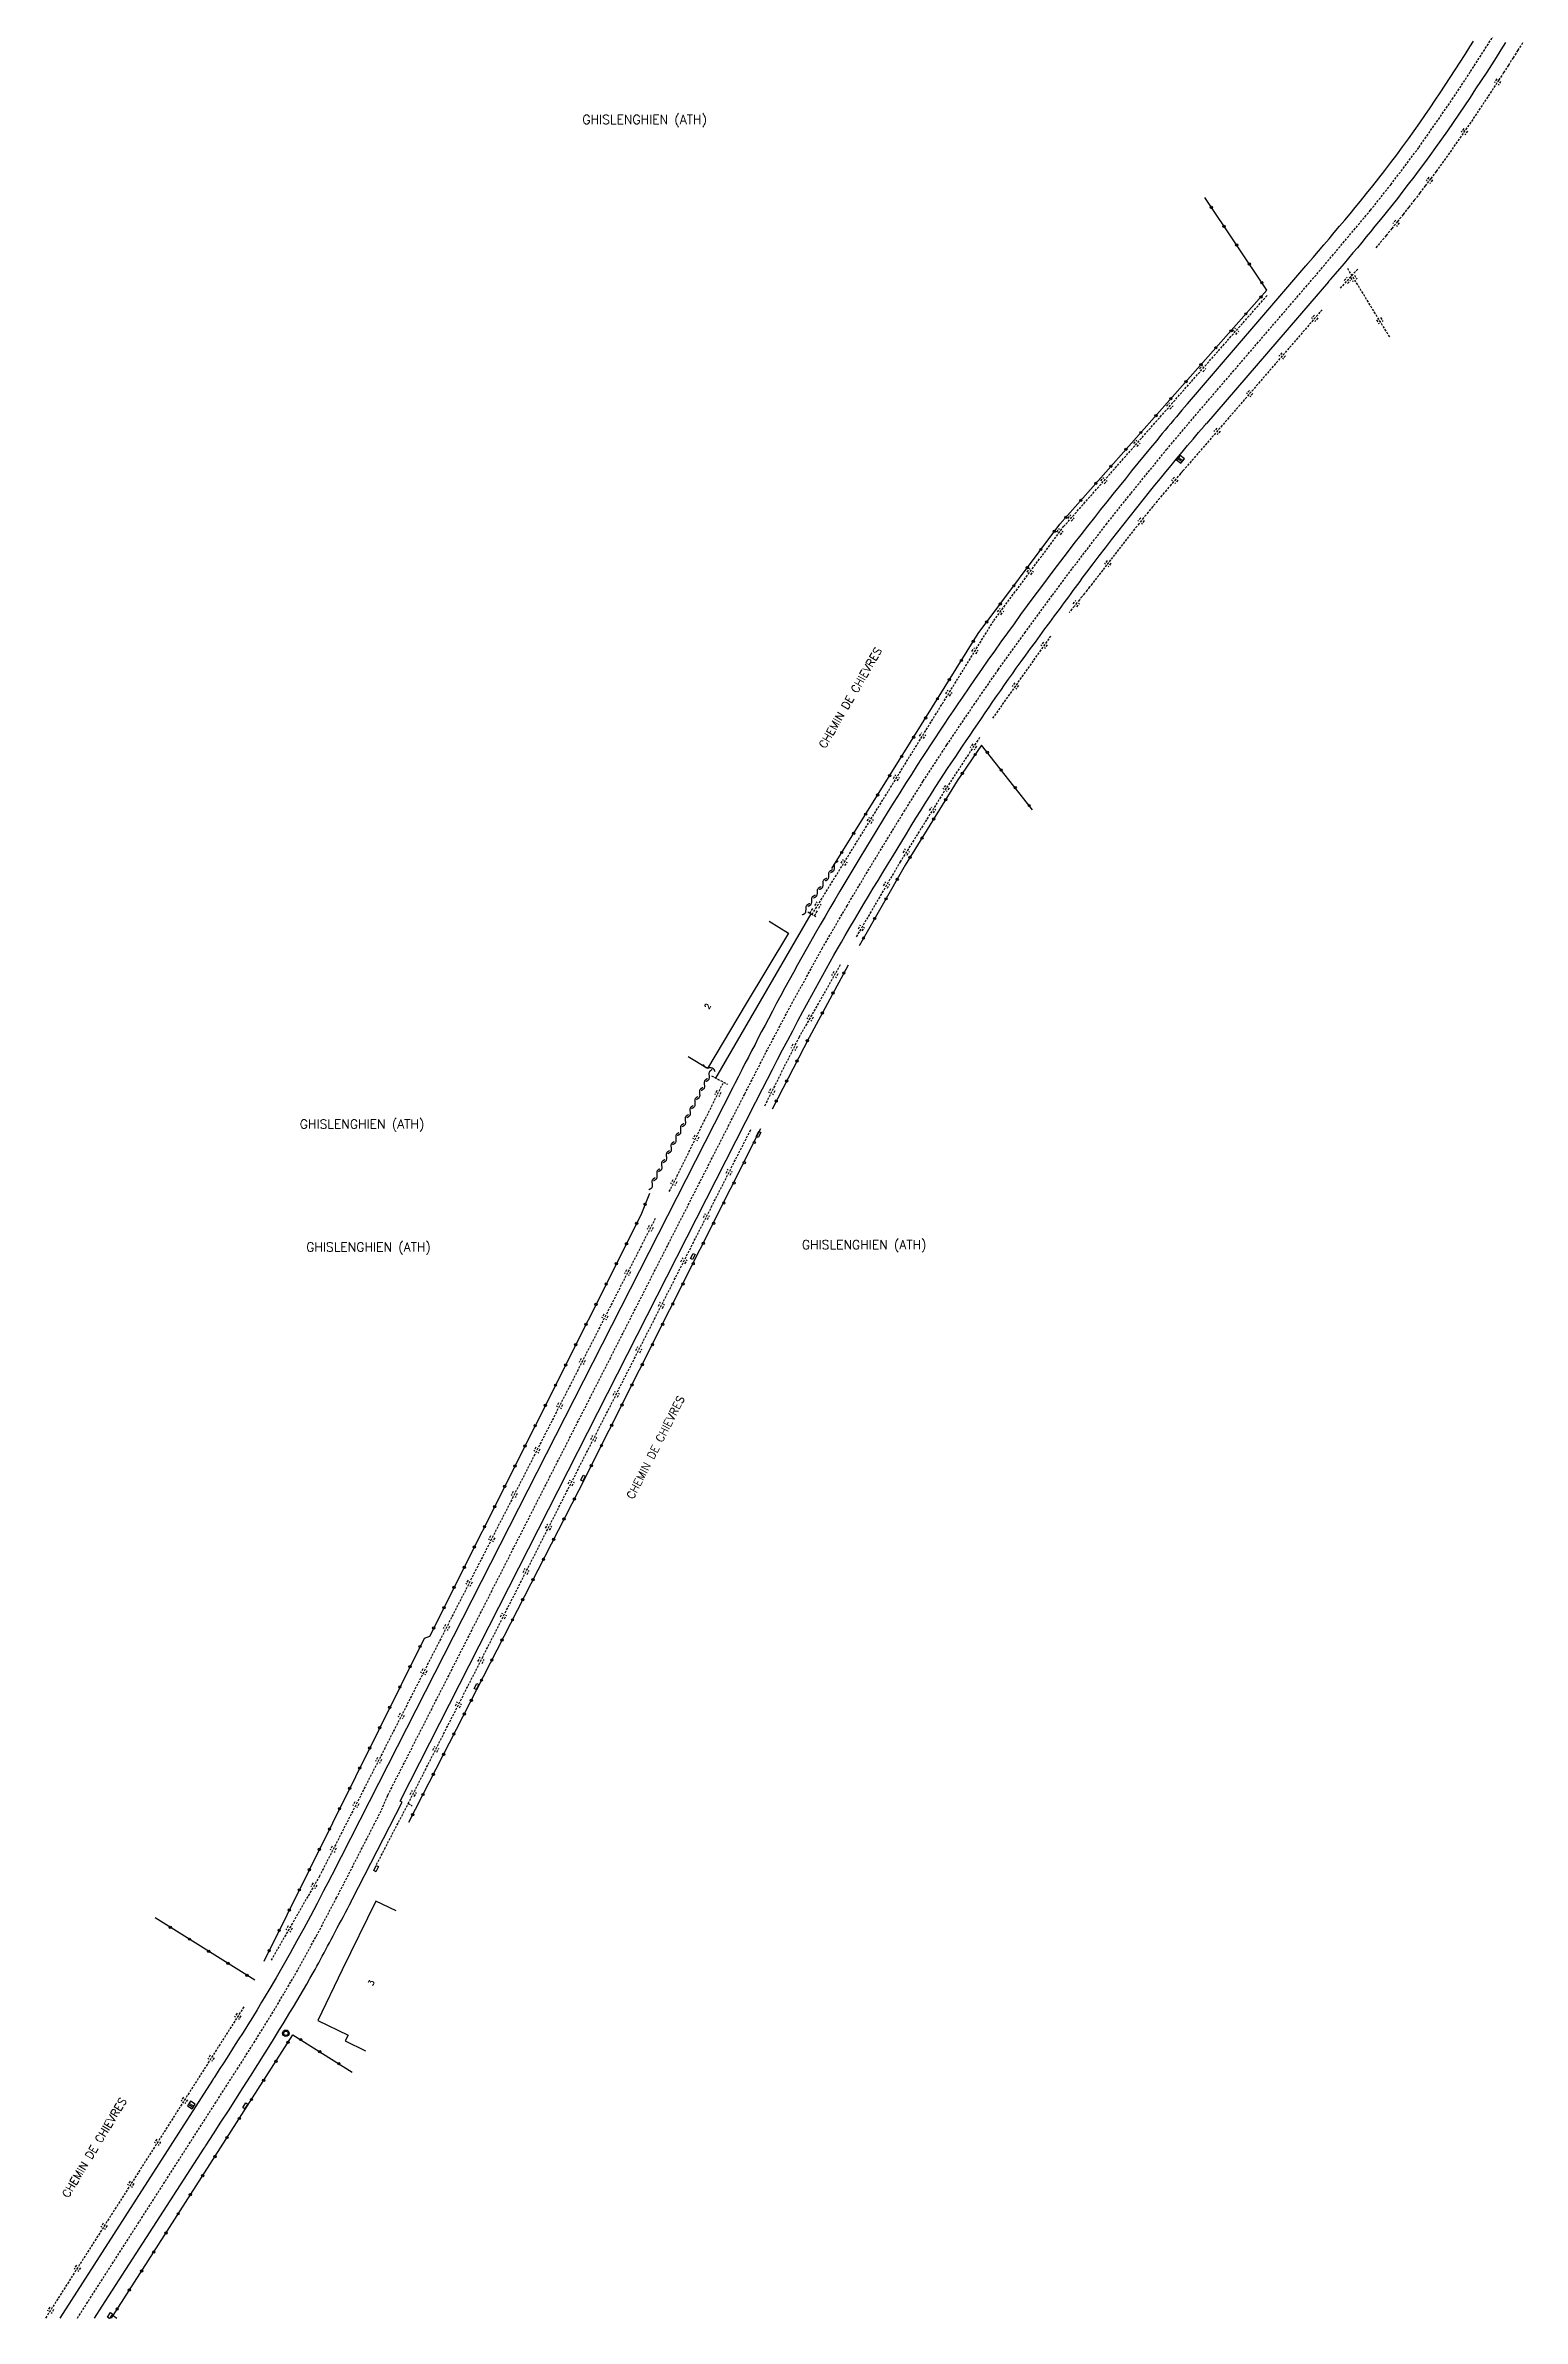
# Model space of a CAD drawing. Header units: millimetres. Extents: x 114000 to 114821, y 148000 to 149000.
# Drawn here: x 114399 to 114725, y 148000 to 148502 of the extents above; entities that cross this region are included whole.
import ezdxf
from ezdxf.enums import TextEntityAlignment as Align

# ---------------------------------------------------------------- set-up
doc = ezdxf.new("R2010")
doc.units = ezdxf.units.MM
doc.linetypes.add('DASHED', pattern=[0.75, 0.5, -0.25])
for name, color, linetype in [('W0001', 6, 'DASHED'), ('W0008', 7, 'CONTINUOUS'), ('W0100', 7, 'CONTINUOUS'), ('W0112', 1, 'DASHED'), ('W0220', 5, 'DASHED'), ('W0310', 3, 'CONTINUOUS'), ('W0322', 7, 'CONTINUOUS'), ('W0330', 7, 'CONTINUOUS'), ('W0420', 7, 'CONTINUOUS'), ('W0471', 7, 'CONTINUOUS'), ('W0980', 7, 'CONTINUOUS'), ('W0989', 7, 'CONTINUOUS'), ('W0991', 7, 'CONTINUOUS')]:
    doc.layers.add(name, color=color, linetype=linetype)
doc.styles.get("Standard").update_dxf_attribs({"font": 'romans.shx', "width": 0.85})

msp = doc.modelspace()

# ---------------------------------------------------------------- linework, layer by layer
at = {"layer": 'W0001'}
msp.add_lwpolyline([(114406.04, 148000), (114441.33, 148055.02), (114445.05, 148060.88), (114449.47, 148068.02), (114454.44, 148076.47), (114458.86, 148084.5), (114463.26, 148092.85), (114471.53, 148108.97), (114473.22, 148112.3), (114474.61, 148115.56), (114553.42, 148270.46), (114558.17, 148279.71), (114563.83, 148290.42), (114570.51, 148302.56), (114576.01, 148312.02), (114581.38, 148320.99), (114588.17, 148332.11), (114592.85, 148339.58), (114598.06, 148347.56), (114604.01, 148356.38), (114609.4, 148364.16), (114615.25, 148372.3), (114621.36, 148380.6), (114625.81, 148386.58), (114633.22, 148396.22), (114638.75, 148403.17), (114646.59, 148412.8), (114652.86, 148420.25), (114680.22, 148452.1), (114691.62, 148465.66), (114696.1, 148471.3), (114702.33, 148479.58), (114709.68, 148490.17), (114713.72, 148496.33), (114719.64, 148505.55)], dxfattribs=at)
at = {"layer": 'W0008'}
for points in [[(114651.21, 148422.92), (114677.31, 148453.36), (114677.36, 148453.41), (114677.4, 148453.46), (114677.44, 148453.5), (114677.49, 148453.56), (114677.54, 148453.61), (114677.58, 148453.66), (114677.62, 148453.72), (114677.67, 148453.77), (114677.71, 148453.81), (114677.76, 148453.86), (114678.93, 148455.24), (114680.11, 148456.61), (114681.28, 148457.99), (114682.45, 148459.35), (114683.62, 148460.72), (114684.79, 148462.11), (114685.94, 148463.49), (114687.1, 148464.88), (114688.25, 148466.27), (114689.4, 148467.66), (114690.76, 148469.35), (114692.11, 148471.05), (114693.45, 148472.75), (114694.78, 148474.46), (114696.1, 148476.19), (114697.4, 148477.92), (114698.7, 148479.66), (114699.97, 148481.41), (114701.24, 148483.17), (114702.49, 148484.96), (114703.63, 148486.6), (114704.76, 148488.27), (114705.89, 148489.94), (114707.01, 148491.61), (114708.11, 148493.28), (114709.21, 148494.97), (114710.3, 148496.66), (114711.4, 148498.35), (114712.49, 148500.05), (114713.58, 148501.74), (114714.38, 148502.99)], [(114721.45, 148502.69), (114720.41, 148501.06), (114719.37, 148499.42), (114718.33, 148497.8), (114717.27, 148496.19), (114716.05, 148494.31), (114714.83, 148492.46), (114713.59, 148490.58), (114712.36, 148488.74), (114711.11, 148486.88), (114709.84, 148485.03), (114708.58, 148483.21), (114707.29, 148481.38), (114706, 148479.55), (114704.69, 148477.75), (114703.53, 148476.14), (114702.35, 148474.56), (114701.16, 148472.99), (114699.96, 148471.41), (114698.76, 148469.85), (114697.54, 148468.28), (114696.31, 148466.72), (114695.08, 148465.17), (114693.84, 148463.64), (114692.59, 148462.11), (114691.63, 148460.92), (114690.65, 148459.75), (114689.69, 148458.56), (114688.71, 148457.39), (114687.73, 148456.24), (114686.75, 148455.06), (114685.76, 148453.89), (114684.77, 148452.74), (114683.78, 148451.58), (114682.79, 148450.42), (114682.74, 148450.36), (114682.69, 148450.31), (114682.65, 148450.25), (114682.6, 148450.21), (114682.54, 148450.14), (114682.5, 148450.08), (114682.45, 148450.03), (114682.4, 148449.97), (114682.36, 148449.92), (114682.31, 148449.86), (114655.38, 148418.58)], [(114651.21, 148422.92), (114651.15, 148422.86), (114651.09, 148422.8), (114651.03, 148422.72), (114650.97, 148422.66), (114650.91, 148422.58), (114650.85, 148422.52), (114650.79, 148422.44), (114650.73, 148422.38), (114650.67, 148422.3), (114650.62, 148422.24), (114649.98, 148421.5), (114649.36, 148420.77), (114648.73, 148420.03), (114648.11, 148419.28), (114647.49, 148418.55), (114646.87, 148417.81), (114646.25, 148417.06), (114645.63, 148416.33), (114645.01, 148415.58), (114644.4, 148414.83), (114644.4, 148414.83), (114643, 148413.14), (114641.62, 148411.46), (114640.22, 148409.77), (114638.84, 148408.06), (114637.47, 148406.36), (114636.09, 148404.66), (114634.72, 148402.96), (114633.36, 148401.24), (114632, 148399.53), (114630.64, 148397.81), (114629.13, 148395.88), (114627.62, 148393.96), (114626.12, 148392.02), (114624.63, 148390.08), (114623.15, 148388.14), (114621.67, 148386.19), (114620.19, 148384.24), (114618.72, 148382.27), (114617.26, 148380.31), (114615.81, 148378.35), (114614.35, 148376.35), (114612.89, 148374.33), (114611.44, 148372.33), (114609.99, 148370.3), (114608.55, 148368.28), (114607.12, 148366.25), (114605.7, 148364.22), (114604.29, 148362.19), (114602.88, 148360.14), (114601.47, 148358.1), (114601.47, 148358.1), (114600.46, 148356.61), (114599.45, 148355.11), (114598.44, 148353.61), (114597.44, 148352.11), (114596.44, 148350.61), (114595.44, 148349.1), (114594.44, 148347.6), (114593.46, 148346.08), (114592.47, 148344.56), (114591.5, 148343.05), (114591.5, 148343.05), (114590.21, 148341.02), (114588.92, 148338.99), (114587.65, 148336.96), (114586.37, 148334.91), (114585.11, 148332.88), (114583.85, 148330.83), (114582.59, 148328.77), (114581.34, 148326.72), (114580.1, 148324.66), (114578.86, 148322.61), (114577.74, 148320.77), (114576.63, 148318.92), (114575.52, 148317.06), (114574.42, 148315.22), (114573.33, 148313.36), (114572.23, 148311.5), (114571.14, 148309.64), (114570.06, 148307.78), (114568.98, 148305.92), (114567.92, 148304.05), (114567.92, 148304.05), (114566.97, 148302.36), (114566.02, 148300.67), (114565.08, 148298.97), (114564.15, 148297.28), (114563.22, 148295.58), (114562.29, 148293.88), (114561.37, 148292.17), (114560.46, 148290.47), (114559.54, 148288.75), (114558.64, 148287.05), (114558.64, 148287.05), (114557.9, 148285.63), (114557.15, 148284.22), (114556.41, 148282.81), (114555.68, 148281.39), (114554.94, 148279.99), (114554.21, 148278.56), (114553.47, 148277.16), (114552.75, 148275.74), (114552.02, 148274.31), (114551.29, 148272.89), (114551.29, 148272.89), (114551.24, 148272.78), (114551.19, 148272.69), (114551.13, 148272.58), (114551.08, 148272.47), (114551.03, 148272.36), (114550.97, 148272.27), (114550.92, 148272.16), (114550.87, 148272.05), (114550.81, 148271.94), (114550.76, 148271.85), (114462.2, 148097.86), (114462.16, 148097.8), (114462.12, 148097.72), (114462.09, 148097.66), (114462.05, 148097.58), (114462.01, 148097.52), (114461.98, 148097.44), (114461.94, 148097.36), (114461.91, 148097.3), (114461.87, 148097.22), (114461.83, 148097.16), (114460.41, 148094.38), (114458.97, 148091.6), (114457.51, 148088.83), (114456.02, 148086.08), (114454.53, 148083.33), (114453.01, 148080.6), (114451.47, 148077.88), (114449.9, 148075.17), (114448.33, 148072.47), (114446.72, 148069.8), (114445.7, 148068.13), (114444.68, 148066.46), (114443.65, 148064.8), (114442.61, 148063.14), (114441.56, 148061.49), (114440.51, 148059.85), (114439.47, 148058.19), (114438.41, 148056.55), (114437.36, 148054.91), (114436.3, 148053.25), (114436.3, 148053.25), (114436.26, 148053.19), (114436.22, 148053.13), (114436.17, 148053.05), (114436.13, 148052.99), (114436.08, 148052.92), (114436.04, 148052.85), (114436, 148052.78), (114435.95, 148052.72), (114435.91, 148052.64), (114435.87, 148052.58), (114435.87, 148052.58), (114402.14, 148000)], [(114409.8, 148000), (114411.51, 148002.66), (114434.02, 148037.56), (114434.02, 148037.56), (114434.07, 148037.63), (114434.11, 148037.69), (114434.15, 148037.75), (114434.19, 148037.81), (114434.23, 148037.88), (114434.27, 148037.94), (114434.31, 148038), (114434.36, 148038.06), (114434.4, 148038.13), (114434.44, 148038.19), (114434.44, 148038.19), (114436.08, 148040.74), (114437.72, 148043.28), (114439.37, 148045.83), (114441.01, 148048.39), (114442.64, 148050.94), (114444.26, 148053.5), (114445.89, 148056.05), (114447.5, 148058.63), (114449.11, 148061.19), (114450.7, 148063.77), (114451.47, 148065), (114452.22, 148066.25), (114452.98, 148067.5), (114453.73, 148068.75), (114454.48, 148070), (114455.22, 148071.25), (114455.96, 148072.52), (114456.69, 148073.78), (114457.4, 148075.05), (114458.12, 148076.31), (114458.52, 148077.05), (114458.93, 148077.78), (114459.33, 148078.52), (114459.72, 148079.25), (114460.12, 148079.99), (114460.51, 148080.72), (114460.9, 148081.46), (114461.3, 148082.19), (114461.69, 148082.92), (114462.08, 148083.66), (114462.53, 148084.5), (114462.98, 148085.36), (114463.43, 148086.21), (114463.87, 148087.05), (114464.33, 148087.91), (114464.77, 148088.75), (114465.22, 148089.61), (114465.65, 148090.46), (114466.1, 148091.31), (114466.54, 148092.16), (114466.56, 148092.19), (114466.58, 148092.24), (114466.59, 148092.27), (114466.62, 148092.3), (114466.63, 148092.33), (114466.65, 148092.38), (114466.67, 148092.41), (114466.69, 148092.44), (114466.7, 148092.47), (114466.72, 148092.5), (114477.79, 148113.97), (114477.31, 148114.19), (114555.89, 148268.69), (114555.93, 148268.77), (114555.97, 148268.85), (114556.01, 148268.92), (114556.04, 148268.99), (114556.08, 148269.06), (114556.12, 148269.14), (114556.15, 148269.21), (114556.19, 148269.28), (114556.22, 148269.36), (114556.26, 148269.44), (114557.36, 148271.58), (114558.46, 148273.72), (114559.56, 148275.88), (114560.67, 148278.02), (114561.78, 148280.16), (114562.9, 148282.3), (114564.02, 148284.42), (114565.15, 148286.56), (114566.28, 148288.69), (114567.43, 148290.81), (114567.43, 148290.81), (114568.22, 148292.28), (114569.03, 148293.75), (114569.83, 148295.22), (114570.65, 148296.69), (114571.46, 148298.16), (114572.28, 148299.63), (114573.1, 148301.08), (114573.93, 148302.53), (114574.76, 148303.99), (114575.6, 148305.44), (114575.6, 148305.44), (114576.62, 148307.19), (114577.65, 148308.94), (114578.68, 148310.67), (114579.72, 148312.42), (114580.76, 148314.16), (114581.8, 148315.89), (114582.85, 148317.63), (114583.9, 148319.35), (114584.96, 148321.08), (114586.01, 148322.81), (114587.04, 148324.52), (114588.09, 148326.24), (114589.13, 148327.94), (114590.18, 148329.64), (114591.23, 148331.35), (114592.29, 148333.05), (114593.35, 148334.75), (114594.41, 148336.44), (114595.49, 148338.13), (114596.58, 148339.81), (114596.58, 148339.81), (114597.39, 148341.05), (114598.2, 148342.3), (114599.03, 148343.53), (114599.85, 148344.78), (114600.69, 148346.02), (114601.51, 148347.25), (114602.35, 148348.47), (114603.19, 148349.71), (114604.02, 148350.94), (114604.86, 148352.17), (114604.86, 148352.17), (114605.7, 148353.41), (114606.54, 148354.64), (114607.4, 148355.88), (114608.24, 148357.13), (114609.09, 148358.36), (114609.94, 148359.6), (114610.8, 148360.81), (114611.66, 148362.05), (114612.52, 148363.27), (114613.39, 148364.49), (114614.44, 148365.94), (114615.48, 148367.39), (114616.54, 148368.85), (114617.6, 148370.28), (114618.66, 148371.72), (114619.72, 148373.16), (114620.79, 148374.6), (114621.86, 148376.03), (114622.92, 148377.47), (114623.98, 148378.91), (114624.48, 148379.6), (114624.98, 148380.27), (114625.48, 148380.96), (114625.97, 148381.63), (114626.47, 148382.31), (114626.97, 148383), (114627.47, 148383.67), (114627.97, 148384.36), (114628.47, 148385.03), (114628.98, 148385.71), (114630.33, 148387.52), (114631.69, 148389.3), (114633.05, 148391.1), (114634.43, 148392.88), (114635.81, 148394.64), (114637.2, 148396.41), (114638.6, 148398.17), (114640.01, 148399.94), (114641.41, 148401.69), (114642.82, 148403.44), (114644.01, 148404.91), (114645.2, 148406.38), (114646.39, 148407.85), (114647.58, 148409.3), (114648.79, 148410.75), (114649.99, 148412.21), (114651.2, 148413.66), (114652.42, 148415.1), (114653.64, 148416.53), (114654.87, 148417.97), (114654.91, 148418.03), (114654.97, 148418.1), (114655.02, 148418.16), (114655.07, 148418.22), (114655.12, 148418.28), (114655.18, 148418.35), (114655.22, 148418.39), (114655.28, 148418.46), (114655.33, 148418.52), (114655.38, 148418.58)], [(114547.03, 148273.96), (114568.08, 148310.21)]]:
    msp.add_lwpolyline(points, dxfattribs=at)
at = {"layer": 'W0100'}
for points in [[(114558.82, 148308.58), (114563.1, 148305.99), (114553.7, 148290.41), (114545.2, 148276.06), (114540.9, 148278.61)], [(114476.46, 148089.97), (114471.97, 148092.16), (114464.53, 148076.96), (114459.12, 148065.74), (114465.8, 148062.52), (114465.19, 148061.24), (114469.69, 148059.06)]]:
    msp.add_lwpolyline(points, dxfattribs=at)
at = {"layer": 'W0112'}
for points in [[(114567.79, 148310.35), (114568.43, 148311.38)], [(114569.12, 148309.6), (114567.29, 148310.63)], [(114569.4, 148310.86), (114568.79, 148309.8)], [(114546.08, 148274.47), (114549.59, 148272.58)], [(114471.77, 148099.58), (114479.09, 148113.67), (114479.98, 148113.22)]]:
    msp.add_lwpolyline(points, dxfattribs=at)
at = {"layer": 'W0220'}
for points in [[(114725.19, 148502.63), (114724.15, 148500.99), (114723.11, 148499.35), (114722.06, 148497.71), (114721.01, 148496.06), (114719.95, 148494.44), (114718.72, 148492.56), (114717.5, 148490.69), (114716.26, 148488.81), (114715.01, 148486.96), (114713.75, 148485.08), (114712.47, 148483.24), (114711.19, 148481.38), (114709.9, 148479.53), (114708.6, 148477.69), (114707.28, 148475.86), (114706.1, 148474.25), (114704.9, 148472.64), (114703.71, 148471.05), (114702.5, 148469.47), (114701.28, 148467.88), (114700.05, 148466.31), (114698.82, 148464.75), (114697.58, 148463.19), (114696.33, 148461.63), (114695.07, 148460.08), (114694.1, 148458.89), (114693.12, 148457.71), (114692.77, 148457.28)], [(114719.51, 148494.67), (114718.96, 148493.83)], [(114720.34, 148494.13), (114719.79, 148493.28)], [(114712.21, 148483.72), (114711.64, 148482.89)], [(114713.03, 148483.16), (114712.47, 148482.33)], [(114704.5, 148472.96), (114703.9, 148472.16)], [(114705.3, 148472.35), (114704.7, 148471.55)], [(114697.18, 148463.49), (114696.55, 148462.71)], [(114697.96, 148462.88), (114697.34, 148462.1)], [(114688.79, 148452.66), (114684.83, 148448.35)], [(114695.85, 148437.66), (114686.59, 148452.77)], [(114568.27, 148310.08), (114608.4, 148375), (114623.84, 148395.77), (114668.85, 148446.91)], [(114685.82, 148450.16), (114686.49, 148450.89)], [(114686.55, 148449.49), (114687.23, 148450.22)], [(114687.22, 148450.8), (114687.74, 148449.94)], [(114688.07, 148451.31), (114688.59, 148450.47)], [(114680.93, 148443.69), (114650.33, 148408.25), (114650.26, 148408.17), (114650.19, 148408.1), (114650.12, 148408.02), (114650.05, 148407.94), (114649.99, 148407.86), (114649.92, 148407.78), (114649.86, 148407.71), (114649.79, 148407.63), (114649.72, 148407.55), (114649.65, 148407.47), (114648.62, 148406.27), (114647.58, 148405.06), (114646.56, 148403.85), (114645.54, 148402.64), (114644.52, 148401.41), (114643.51, 148400.19), (114642.51, 148398.96), (114641.51, 148397.72), (114640.51, 148396.49), (114639.52, 148395.24), (114639.52, 148395.24), (114638.63, 148394.11), (114637.75, 148392.97), (114636.87, 148391.83), (114635.98, 148390.69), (114635.1, 148389.55), (114634.22, 148388.41), (114633.34, 148387.27), (114632.47, 148386.13), (114631.58, 148384.99), (114630.69, 148383.85), (114630.14, 148383.14), (114629.58, 148382.44), (114629.02, 148381.74), (114628.46, 148381.03), (114627.9, 148380.33), (114627.33, 148379.63), (114626.77, 148378.92), (114626.21, 148378.22), (114625.65, 148377.52), (114625.08, 148376.81), (114625.08, 148376.81)], [(114679.24, 148442.5), (114678.58, 148441.75)], [(114680, 148441.86), (114679.34, 148441.1)], [(114693.82, 148441.94), (114694.33, 148441.1)], [(114661.12, 148438.88), (114661.78, 148439.63)], [(114661.87, 148438.22), (114662.53, 148438.97)], [(114692.97, 148441.42), (114693.48, 148440.56)], [(114672.05, 148434.19), (114671.4, 148433.42)], [(114672.81, 148433.53), (114672.15, 148432.77)], [(114653.85, 148430.63), (114654.51, 148431.38)], [(114654.6, 148429.97), (114655.26, 148430.72)], [(114646.58, 148422.38), (114647.25, 148423.13)], [(114647.33, 148421.71), (114648, 148422.46)], [(114664.87, 148425.86), (114664.21, 148425.1)], [(114665.62, 148425.21), (114664.97, 148424.46)], [(114657.68, 148417.53), (114657.02, 148416.78)], [(114658.44, 148416.88), (114657.78, 148416.13)], [(114639.32, 148414.11), (114639.98, 148414.86)], [(114640.07, 148413.46), (114640.73, 148414.21)], [(114632.05, 148405.86), (114632.72, 148406.61)], [(114648.3, 148406.67), (114647.65, 148405.92)], [(114632.8, 148405.21), (114633.47, 148405.96)], [(114649.06, 148406.02), (114648.41, 148405.27)], [(114624.79, 148397.6), (114625.45, 148398.35)], [(114625.54, 148396.94), (114626.2, 148397.69)], [(114640.87, 148397.72), (114640.23, 148396.94)], [(114641.64, 148397.1), (114641.01, 148396.31)], [(114622.32, 148394.56), (114622.92, 148395.36)], [(114623.12, 148393.97), (114623.72, 148394.77)], [(114615.76, 148385.74), (114616.36, 148386.53)], [(114633.49, 148388.27), (114632.88, 148387.47)], [(114634.28, 148387.66), (114633.67, 148386.86)], [(114616.56, 148385.14), (114617.16, 148385.94)], [(114609.2, 148376.91), (114609.79, 148377.71)], [(114610, 148376.31), (114610.6, 148377.11)], [(114625.94, 148378.69), (114626.57, 148379.47)], [(114626.72, 148378.06), (114627.35, 148378.85)], [(114620.97, 148371.6), (114608.11, 148353.38)], [(114603.6, 148368.17), (114604.12, 148369.02)], [(114604.45, 148367.64), (114604.97, 148368.5)], [(114619.42, 148370.25), (114618.84, 148369.44)], [(114620.23, 148369.67), (114619.65, 148368.86)], [(114613.08, 148361.27), (114612.5, 148360.46)], [(114597.81, 148358.81), (114598.34, 148359.67)], [(114598.66, 148358.3), (114599.19, 148359.14)], [(114613.89, 148360.69), (114613.32, 148359.88)], [(114605.28, 148349.19), (114597.89, 148337.96), (114587.77, 148321.75), (114577.93, 148304.97)], [(114592.03, 148349.47), (114592.55, 148350.31)], [(114592.88, 148348.94), (114593.4, 148349.78)], [(114603.76, 148347.78), (114603.22, 148346.96)], [(114604.6, 148347.24), (114604.05, 148346.41)], [(114586.25, 148340.11), (114586.77, 148340.96)], [(114587.1, 148339.58), (114587.62, 148340.44)], [(114597.72, 148338.61), (114597.16, 148337.77)], [(114598.55, 148338.05), (114598, 148337.22)], [(114580.47, 148330.75), (114580.99, 148331.61)], [(114594.24, 148333.05), (114594.76, 148333.89)], [(114595.08, 148332.52), (114595.62, 148333.36)], [(114581.32, 148330.22), (114581.84, 148331.08)], [(114574.68, 148321.39), (114575.21, 148322.25)], [(114575.53, 148320.88), (114576.06, 148321.72)], [(114588.4, 148323.72), (114588.94, 148324.56)], [(114589.26, 148323.19), (114589.78, 148324.03)], [(114584.07, 148316.44), (114584.58, 148317.3)], [(114584.93, 148315.92), (114585.44, 148316.78)], [(114568.9, 148312.05), (114569.42, 148312.89)], [(114569.75, 148311.52), (114570.27, 148312.38)], [(114578.51, 148306.94), (114579.01, 148307.8)], [(114579.37, 148306.44), (114579.87, 148307.3)], [(114574.52, 148298.97), (114565.4, 148282.97), (114557.72, 148267.64)], [(114573.1, 148297.47), (114572.6, 148296.61)], [(114573.97, 148296.97), (114573.47, 148296.11)], [(114567.65, 148287.92), (114567.15, 148287.05)], [(114568.52, 148287.42), (114568.03, 148286.55)], [(114564.07, 148281.41), (114563.62, 148280.52)], [(114564.96, 148280.96), (114564.51, 148280.06)], [(114536.76, 148248.88), (114548.72, 148273.03)], [(114547.25, 148271.17), (114546.81, 148270.28)], [(114559.13, 148271.58), (114558.69, 148270.67)], [(114560.03, 148271.13), (114559.58, 148270.24)], [(114548.15, 148270.74), (114547.7, 148269.85)], [(114479.09, 148113.67), (114554.78, 148262.64)], [(114542.37, 148261.33), (114541.93, 148260.42)], [(114543.27, 148260.88), (114542.83, 148259.99)], [(114537.5, 148251.47), (114537.05, 148250.56)], [(114538.39, 148251.02), (114537.95, 148250.13)], [(114549.29, 148252.96), (114549.75, 148253.85)], [(114550.19, 148252.5), (114550.64, 148253.39)], [(114533.65, 148242.94), (114459.51, 148097.67), (114448.83, 148079.1)], [(114532.29, 148241.39), (114531.84, 148240.5)], [(114533.19, 148240.94), (114532.73, 148240.03)], [(114544.31, 148243.14), (114544.76, 148244.03)], [(114545.2, 148242.69), (114545.65, 148243.58)], [(114527.3, 148231.6), (114526.84, 148230.71)], [(114528.19, 148231.14), (114527.73, 148230.25)], [(114539.33, 148233.35), (114539.78, 148234.24)], [(114540.22, 148232.89), (114540.67, 148233.78)], [(114522.29, 148221.8), (114521.84, 148220.91)], [(114523.19, 148221.35), (114522.73, 148220.46)], [(114534.35, 148223.53), (114534.8, 148224.42)], [(114535.24, 148223.08), (114535.69, 148223.97)], [(114517.3, 148212), (114516.84, 148211.11)], [(114518.19, 148211.55), (114517.73, 148210.66)], [(114529.37, 148213.74), (114529.82, 148214.63)], [(114530.26, 148213.28), (114530.71, 148214.17)], [(114512.3, 148202.21), (114511.84, 148201.31)], [(114513.19, 148201.75), (114512.73, 148200.86)], [(114524.39, 148203.92), (114524.83, 148204.81)], [(114525.28, 148203.47), (114525.73, 148204.36)], [(114507.3, 148192.41), (114506.84, 148191.52)], [(114508.19, 148191.96), (114507.73, 148191.06)], [(114519.4, 148194.13), (114519.86, 148195.02)], [(114520.29, 148193.67), (114520.75, 148194.56)], [(114502.3, 148182.61), (114501.84, 148181.72)], [(114503.19, 148182.16), (114502.73, 148181.27)], [(114514.42, 148184.31), (114514.87, 148185.21)], [(114515.31, 148183.86), (114515.76, 148184.75)], [(114497.3, 148172.81), (114496.84, 148171.92)], [(114498.19, 148172.36), (114497.73, 148171.47)], [(114509.44, 148174.52), (114509.9, 148175.41)], [(114510.33, 148174.06), (114510.79, 148174.96)], [(114504.46, 148164.71), (114504.91, 148165.6)], [(114492.3, 148163.02), (114491.84, 148162.13)], [(114493.19, 148162.56), (114492.73, 148161.67)], [(114505.35, 148164.25), (114505.8, 148165.14)], [(114499.47, 148154.91), (114499.93, 148155.8)], [(114500.37, 148154.46), (114500.82, 148155.35)], [(114487.3, 148153.22), (114486.84, 148152.33)], [(114488.19, 148152.77), (114487.73, 148151.88)], [(114494.5, 148145.1), (114494.95, 148145.99)], [(114495.39, 148144.64), (114495.84, 148145.53)], [(114482.3, 148143.42), (114481.84, 148142.55)], [(114483.19, 148142.97), (114482.74, 148142.08)], [(114489.51, 148135.3), (114489.97, 148136.19)], [(114490.4, 148134.85), (114490.86, 148135.74)], [(114477.3, 148133.64), (114476.84, 148132.75)], [(114478.19, 148133.17), (114477.73, 148132.3)], [(114484.54, 148125.49), (114484.98, 148126.38)], [(114485.43, 148125.03), (114485.88, 148125.92)], [(114472.3, 148123.85), (114471.84, 148122.96)], [(114473.19, 148123.39), (114472.74, 148122.5)], [(114479.55, 148115.69), (114480.01, 148116.58)], [(114480.44, 148115.24), (114480.9, 148116.13)], [(114467.3, 148114.05), (114466.85, 148113.16)], [(114468.19, 148113.6), (114467.74, 148112.71)], [(114462.3, 148104.25), (114461.85, 148103.36)], [(114463.19, 148103.8), (114462.74, 148102.91)], [(114458.08, 148096.19), (114457.58, 148095.33)], [(114458.94, 148095.69), (114458.44, 148094.83)], [(114452.6, 148086.66), (114452.1, 148085.8)], [(114453.47, 148086.16), (114452.97, 148085.3)], [(114442.79, 148068.77), (114398.98, 148000)], [(114441.29, 148067.36), (114440.76, 148066.52)], [(114442.13, 148066.81), (114441.6, 148065.97)], [(114435.38, 148058.08), (114434.84, 148057.24)], [(114436.22, 148057.55), (114435.69, 148056.71)], [(114429.47, 148048.8), (114428.94, 148047.96)], [(114430.32, 148048.27), (114429.78, 148047.42)], [(114423.57, 148039.53), (114423.03, 148038.69)], [(114424.41, 148038.99), (114423.87, 148038.14)], [(114417.65, 148030.25), (114417.12, 148029.41)], [(114418.5, 148029.72), (114417.97, 148028.88)], [(114411.75, 148020.97), (114411.21, 148020.13)], [(114412.59, 148020.44), (114412.05, 148019.6)], [(114405.84, 148011.71), (114405.3, 148010.86)], [(114406.69, 148011.16), (114406.15, 148010.31)], [(114399.94, 148002.42), (114399.4, 148001.58)], [(114400.78, 148001.89), (114400.24, 148001.05)]]:
    msp.add_lwpolyline(points, dxfattribs=at)
at = {"layer": 'W0310'}
for points in [[(114572.39, 148319.36), (114572.46, 148319.39), (114572.53, 148319.42), (114572.6, 148319.46), (114572.67, 148319.49), (114572.73, 148319.52), (114572.79, 148319.55), (114572.85, 148319.58), (114572.91, 148319.61), (114572.96, 148319.66), (114573.01, 148319.71), (114573.05, 148319.75), (114573.09, 148319.8), (114573.15, 148319.91), (114573.19, 148320.03), (114573.21, 148320.17), (114573.22, 148320.31), (114573.22, 148320.46), (114573.22, 148320.61), (114573.23, 148320.77), (114573.23, 148320.91), (114573.25, 148321.05), (114573.27, 148321.19), (114573.31, 148321.31), (114573.37, 148321.42), (114573.4, 148321.47), (114573.44, 148321.52), (114573.49, 148321.56), (114573.54, 148321.61), (114573.6, 148321.64), (114573.66, 148321.67), (114573.72, 148321.71), (114573.79, 148321.74), (114573.86, 148321.77), (114573.92, 148321.8), (114573.99, 148321.83), (114574.06, 148321.86)], [(114568.62, 148313.77), (114568.69, 148313.8), (114568.76, 148313.83), (114568.83, 148313.85), (114568.9, 148313.89), (114568.96, 148313.92), (114569.02, 148313.96), (114569.08, 148313.99), (114569.14, 148314.02), (114569.19, 148314.06), (114569.24, 148314.11), (114569.28, 148314.16), (114569.32, 148314.21), (114569.37, 148314.31), (114569.42, 148314.44), (114569.44, 148314.58), (114569.45, 148314.72), (114569.46, 148314.86), (114569.46, 148315.02), (114569.46, 148315.16), (114569.47, 148315.3), (114569.47, 148315.44), (114569.5, 148315.58), (114569.54, 148315.71), (114569.6, 148315.81), (114569.64, 148315.86), (114569.68, 148315.91), (114569.72, 148315.96), (114569.78, 148316), (114569.83, 148316.03), (114569.9, 148316.06), (114569.96, 148316.1), (114570.02, 148316.13), (114570.09, 148316.16), (114570.15, 148316.19), (114570.22, 148316.22), (114570.29, 148316.25)], [(114569.88, 148315.63), (114569.95, 148315.66), (114570.02, 148315.69), (114570.08, 148315.71), (114570.15, 148315.75), (114570.22, 148315.78), (114570.28, 148315.81), (114570.34, 148315.85), (114570.4, 148315.88), (114570.45, 148315.92), (114570.5, 148315.97), (114570.54, 148316.02), (114570.58, 148316.06), (114570.64, 148316.17), (114570.68, 148316.3), (114570.7, 148316.44), (114570.71, 148316.58), (114570.72, 148316.72), (114570.72, 148316.88), (114570.72, 148317.03), (114570.72, 148317.17), (114570.73, 148317.31), (114570.76, 148317.46), (114570.79, 148317.58), (114570.86, 148317.69), (114570.9, 148317.74), (114570.94, 148317.78), (114570.98, 148317.83), (114571.04, 148317.88), (114571.09, 148317.91), (114571.15, 148317.94), (114571.22, 148317.97), (114571.28, 148318), (114571.35, 148318.03), (114571.41, 148318.06), (114571.48, 148318.1), (114571.55, 148318.13)], [(114571.14, 148317.5), (114571.21, 148317.53), (114571.28, 148317.56), (114571.34, 148317.58), (114571.42, 148317.63), (114571.47, 148317.66), (114571.54, 148317.69), (114571.6, 148317.72), (114571.65, 148317.75), (114571.71, 148317.8), (114571.76, 148317.85), (114571.79, 148317.89), (114571.83, 148317.94), (114571.9, 148318.05), (114571.93, 148318.17), (114571.95, 148318.31), (114571.97, 148318.46), (114571.97, 148318.6), (114571.97, 148318.75), (114571.97, 148318.89), (114571.97, 148319.03), (114571.99, 148319.17), (114572.01, 148319.31), (114572.05, 148319.44), (114572.11, 148319.55), (114572.15, 148319.6), (114572.19, 148319.64), (114572.24, 148319.69), (114572.29, 148319.74), (114572.34, 148319.77), (114572.4, 148319.8), (114572.47, 148319.83), (114572.54, 148319.86), (114572.6, 148319.89), (114572.67, 148319.92), (114572.74, 148319.96), (114572.81, 148319.99)], [(114566.12, 148310.03), (114566.19, 148310.06), (114566.26, 148310.1), (114566.32, 148310.11), (114566.39, 148310.16), (114566.45, 148310.19), (114566.51, 148310.22), (114566.58, 148310.25), (114566.63, 148310.28), (114566.69, 148310.33), (114566.73, 148310.38), (114566.77, 148310.42), (114566.81, 148310.47), (114566.87, 148310.58), (114566.91, 148310.71), (114566.94, 148310.85), (114566.94, 148310.99), (114566.95, 148311.14), (114566.95, 148311.28), (114566.95, 148311.44), (114566.95, 148311.58), (114566.97, 148311.72), (114566.99, 148311.86), (114567.03, 148311.99), (114567.09, 148312.1), (114567.13, 148312.14), (114567.17, 148312.19), (114567.22, 148312.24), (114567.27, 148312.27), (114567.33, 148312.31), (114567.39, 148312.35), (114567.45, 148312.38), (114567.51, 148312.41), (114567.58, 148312.44), (114567.65, 148312.46), (114567.72, 148312.49), (114567.79, 148312.52)], [(114567.37, 148311.91), (114567.44, 148311.94), (114567.51, 148311.97), (114567.58, 148311.99), (114567.64, 148312.02), (114567.71, 148312.05), (114567.77, 148312.08), (114567.83, 148312.11), (114567.89, 148312.16), (114567.94, 148312.19), (114567.99, 148312.24), (114568.03, 148312.28), (114568.07, 148312.33), (114568.12, 148312.42), (114568.16, 148312.56), (114568.19, 148312.69), (114568.2, 148312.83), (114568.2, 148312.99), (114568.2, 148313.13), (114568.2, 148313.28), (114568.2, 148313.42), (114568.22, 148313.58), (114568.25, 148313.72), (114568.29, 148313.85), (114568.34, 148313.96), (114568.38, 148314), (114568.42, 148314.05), (114568.47, 148314.1), (114568.52, 148314.14), (114568.58, 148314.17), (114568.64, 148314.21), (114568.7, 148314.24), (114568.77, 148314.27), (114568.83, 148314.3), (114568.9, 148314.33), (114568.97, 148314.36), (114569.04, 148314.39)], [(114546.87, 148275.42), (114546.83, 148275.49), (114546.8, 148275.56), (114546.77, 148275.63), (114546.74, 148275.69), (114546.7, 148275.75), (114546.66, 148275.81), (114546.62, 148275.88), (114546.58, 148275.92), (114546.54, 148275.97), (114546.5, 148276.02), (114546.45, 148276.06), (114546.4, 148276.1), (114546.28, 148276.14), (114546.15, 148276.17), (114546.02, 148276.21), (114545.88, 148276.21), (114545.73, 148276.21), (114545.58, 148276.19), (114545.43, 148276.19), (114545.29, 148276.17), (114545.14, 148276.19), (114545.01, 148276.21), (114544.88, 148276.24), (114544.76, 148276.28), (114544.71, 148276.31), (114544.66, 148276.36), (114544.62, 148276.41), (114544.58, 148276.46), (114544.53, 148276.5), (114544.49, 148276.56), (114544.46, 148276.63), (114544.42, 148276.69), (114544.39, 148276.75), (114544.35, 148276.81), (114544.32, 148276.89), (114544.29, 148276.96)], [(114544.13, 148271.83), (114544.06, 148271.78), (114544, 148271.77), (114543.94, 148271.72), (114543.87, 148271.67), (114543.81, 148271.64), (114543.75, 148271.61), (114543.69, 148271.56), (114543.65, 148271.53), (114543.6, 148271.49), (114543.55, 148271.44), (114543.51, 148271.38), (114543.48, 148271.33), (114543.44, 148271.22), (114543.41, 148271.1), (114543.4, 148270.96), (114543.4, 148270.81), (114543.42, 148270.67), (114543.44, 148270.52), (114543.45, 148270.36), (114543.46, 148270.22), (114543.46, 148270.06), (114543.45, 148269.94), (114543.43, 148269.81), (114543.38, 148269.69), (114543.35, 148269.64), (114543.31, 148269.58), (114543.27, 148269.53), (114543.22, 148269.49), (114543.17, 148269.44), (114543.12, 148269.41), (114543.05, 148269.36), (114542.99, 148269.33), (114542.93, 148269.28), (114542.87, 148269.25), (114542.8, 148269.21), (114542.73, 148269.17)], [(114545.18, 148273.81), (114545.11, 148273.77), (114545.04, 148273.75), (114544.98, 148273.71), (114544.91, 148273.66), (114544.86, 148273.63), (114544.79, 148273.6), (114544.74, 148273.55), (114544.69, 148273.52), (114544.64, 148273.47), (114544.6, 148273.42), (114544.56, 148273.36), (114544.53, 148273.31), (114544.49, 148273.21), (114544.46, 148273.08), (114544.45, 148272.94), (114544.45, 148272.8), (114544.47, 148272.64), (114544.48, 148272.5), (114544.5, 148272.35), (114544.51, 148272.19), (114544.51, 148272.05), (114544.5, 148271.92), (114544.47, 148271.78), (114544.43, 148271.67), (114544.4, 148271.63), (114544.36, 148271.56), (114544.32, 148271.52), (114544.26, 148271.47), (114544.22, 148271.44), (114544.16, 148271.39), (114544.1, 148271.36), (114544.04, 148271.31), (114543.97, 148271.28), (114543.91, 148271.25), (114543.84, 148271.21), (114543.78, 148271.17)], [(114546.22, 148275.81), (114546.16, 148275.78), (114546.09, 148275.74), (114546.02, 148275.71), (114545.97, 148275.66), (114545.9, 148275.63), (114545.84, 148275.58), (114545.79, 148275.55), (114545.74, 148275.5), (114545.69, 148275.46), (114545.65, 148275.41), (114545.61, 148275.35), (114545.58, 148275.3), (114545.54, 148275.19), (114545.51, 148275.06), (114545.5, 148274.92), (114545.51, 148274.78), (114545.51, 148274.63), (114545.53, 148274.49), (114545.54, 148274.33), (114545.55, 148274.17), (114545.56, 148274.03), (114545.54, 148273.91), (114545.52, 148273.77), (114545.47, 148273.66), (114545.44, 148273.61), (114545.4, 148273.55), (114545.36, 148273.5), (114545.31, 148273.46), (114545.26, 148273.42), (114545.21, 148273.38), (114545.15, 148273.35), (114545.08, 148273.3), (114545.02, 148273.27), (114544.96, 148273.24), (114544.89, 148273.19), (114544.83, 148273.16)], [(114540.98, 148265.86), (114540.92, 148265.83), (114540.85, 148265.78), (114540.78, 148265.75), (114540.72, 148265.71), (114540.66, 148265.67), (114540.6, 148265.63), (114540.54, 148265.6), (114540.5, 148265.55), (114540.44, 148265.5), (114540.4, 148265.46), (114540.37, 148265.39), (114540.33, 148265.35), (114540.29, 148265.24), (114540.26, 148265.11), (114540.26, 148264.97), (114540.26, 148264.83), (114540.27, 148264.67), (114540.29, 148264.53), (114540.3, 148264.38), (114540.31, 148264.22), (114540.32, 148264.08), (114540.3, 148263.96), (114540.28, 148263.81), (114540.23, 148263.71), (114540.2, 148263.66), (114540.16, 148263.6), (114540.12, 148263.55), (114540.07, 148263.5), (114540.02, 148263.47), (114539.97, 148263.42), (114539.9, 148263.39), (114539.84, 148263.35), (114539.78, 148263.31), (114539.72, 148263.28), (114539.65, 148263.24), (114539.58, 148263.21)], [(114542.03, 148267.85), (114541.96, 148267.8), (114541.9, 148267.78), (114541.83, 148267.74), (114541.76, 148267.69), (114541.71, 148267.66), (114541.65, 148267.63), (114541.59, 148267.58), (114541.54, 148267.55), (114541.5, 148267.5), (114541.45, 148267.46), (114541.41, 148267.39), (114541.38, 148267.35), (114541.34, 148267.24), (114541.31, 148267.11), (114541.3, 148266.97), (114541.3, 148266.83), (114541.32, 148266.69), (114541.33, 148266.53), (114541.35, 148266.38), (114541.36, 148266.24), (114541.36, 148266.08), (114541.35, 148265.96), (114541.33, 148265.83), (114541.28, 148265.71), (114541.25, 148265.66), (114541.21, 148265.6), (114541.17, 148265.55), (114541.12, 148265.5), (114541.07, 148265.46), (114541.01, 148265.42), (114540.95, 148265.38), (114540.89, 148265.35), (114540.83, 148265.3), (114540.76, 148265.27), (114540.7, 148265.22), (114540.63, 148265.19)], [(114543.08, 148269.85), (114543.01, 148269.81), (114542.95, 148269.77), (114542.88, 148269.74), (114542.83, 148269.71), (114542.76, 148269.66), (114542.7, 148269.61), (114542.65, 148269.58), (114542.59, 148269.53), (114542.54, 148269.49), (114542.51, 148269.44), (114542.47, 148269.38), (114542.44, 148269.33), (114542.39, 148269.21), (114542.37, 148269.08), (114542.36, 148268.96), (114542.36, 148268.8), (114542.37, 148268.66), (114542.38, 148268.5), (114542.4, 148268.36), (114542.41, 148268.21), (114542.41, 148268.06), (114542.4, 148267.94), (114542.37, 148267.8), (114542.33, 148267.69), (114542.29, 148267.64), (114542.26, 148267.58), (114542.22, 148267.53), (114542.17, 148267.5), (114542.12, 148267.46), (114542.06, 148267.41), (114542.01, 148267.38), (114541.94, 148267.33), (114541.88, 148267.3), (114541.82, 148267.27), (114541.75, 148267.22), (114541.69, 148267.19)], [(114538.89, 148261.88), (114538.82, 148261.83), (114538.76, 148261.81), (114538.69, 148261.77), (114538.62, 148261.72), (114538.57, 148261.69), (114538.51, 148261.66), (114538.45, 148261.61), (114538.4, 148261.58), (114538.36, 148261.53), (114538.31, 148261.49), (114538.27, 148261.42), (114538.24, 148261.38), (114538.2, 148261.27), (114538.17, 148261.14), (114538.16, 148261), (114538.16, 148260.86), (114538.18, 148260.72), (114538.19, 148260.56), (114538.21, 148260.41), (114538.22, 148260.27), (114538.22, 148260.11), (114538.21, 148259.99), (114538.19, 148259.86), (114538.14, 148259.74), (114538.11, 148259.69), (114538.07, 148259.63), (114538.03, 148259.58), (114537.97, 148259.53), (114537.93, 148259.49), (114537.87, 148259.46), (114537.81, 148259.41), (114537.75, 148259.38), (114537.69, 148259.33), (114537.62, 148259.3), (114537.56, 148259.25), (114537.49, 148259.22)], [(114539.94, 148263.86), (114539.87, 148263.81), (114539.8, 148263.8), (114539.74, 148263.75), (114539.67, 148263.71), (114539.62, 148263.67), (114539.55, 148263.64), (114539.5, 148263.6), (114539.45, 148263.56), (114539.4, 148263.52), (114539.36, 148263.47), (114539.32, 148263.41), (114539.29, 148263.36), (114539.25, 148263.25), (114539.22, 148263.13), (114539.21, 148262.99), (114539.21, 148262.85), (114539.22, 148262.69), (114539.24, 148262.55), (114539.26, 148262.39), (114539.26, 148262.24), (114539.26, 148262.1), (114539.26, 148261.97), (114539.23, 148261.83), (114539.19, 148261.72), (114539.15, 148261.67), (114539.12, 148261.61), (114539.08, 148261.56), (114539.02, 148261.52), (114538.97, 148261.49), (114538.92, 148261.44), (114538.86, 148261.41), (114538.79, 148261.36), (114538.73, 148261.33), (114538.67, 148261.3), (114538.6, 148261.25), (114538.54, 148261.22)], [(114535.75, 148255.91), (114535.69, 148255.88), (114535.62, 148255.83), (114535.54, 148255.8), (114535.49, 148255.75), (114535.43, 148255.72), (114535.37, 148255.67), (114535.31, 148255.64), (114535.26, 148255.6), (114535.21, 148255.55), (114535.17, 148255.5), (114535.13, 148255.44), (114535.1, 148255.39), (114535.06, 148255.28), (114535.03, 148255.16), (114535.02, 148255.02), (114535.03, 148254.88), (114535.04, 148254.72), (114535.05, 148254.58), (114535.07, 148254.42), (114535.08, 148254.27), (114535.08, 148254.13), (114535.07, 148254), (114535.04, 148253.86), (114535, 148253.75), (114534.97, 148253.71), (114534.93, 148253.64), (114534.88, 148253.6), (114534.83, 148253.55), (114534.79, 148253.52), (114534.73, 148253.47), (114534.67, 148253.44), (114534.61, 148253.39), (114534.54, 148253.36), (114534.48, 148253.33), (114534.41, 148253.28), (114534.35, 148253.25)], [(114536.79, 148257.89), (114536.72, 148257.85), (114536.66, 148257.83), (114536.6, 148257.78), (114536.53, 148257.74), (114536.47, 148257.71), (114536.41, 148257.67), (114536.36, 148257.63), (114536.31, 148257.6), (114536.26, 148257.55), (114536.22, 148257.5), (114536.18, 148257.44), (114536.15, 148257.39), (114536.11, 148257.28), (114536.08, 148257.16), (114536.07, 148257.02), (114536.07, 148256.88), (114536.08, 148256.74), (114536.1, 148256.58), (114536.12, 148256.42), (114536.12, 148256.28), (114536.12, 148256.13), (114536.12, 148256), (114536.09, 148255.88), (114536.04, 148255.75), (114536.01, 148255.71), (114535.97, 148255.64), (114535.94, 148255.6), (114535.88, 148255.55), (114535.83, 148255.5), (114535.78, 148255.47), (114535.72, 148255.42), (114535.65, 148255.39), (114535.59, 148255.35), (114535.53, 148255.31), (114535.47, 148255.27), (114535.4, 148255.24)], [(114537.84, 148259.89), (114537.78, 148259.86), (114537.71, 148259.81), (114537.64, 148259.78), (114537.58, 148259.74), (114537.52, 148259.71), (114537.46, 148259.66), (114537.4, 148259.63), (114537.36, 148259.58), (114537.3, 148259.53), (114537.26, 148259.49), (114537.22, 148259.42), (114537.19, 148259.38), (114537.15, 148259.27), (114537.12, 148259.14), (114537.12, 148259), (114537.12, 148258.86), (114537.13, 148258.71), (114537.15, 148258.56), (114537.16, 148258.41), (114537.17, 148258.25), (114537.18, 148258.11), (114537.16, 148257.99), (114537.14, 148257.85), (114537.09, 148257.74), (114537.06, 148257.69), (114537.02, 148257.63), (114536.97, 148257.58), (114536.93, 148257.53), (114536.88, 148257.5), (114536.83, 148257.46), (114536.76, 148257.42), (114536.7, 148257.38), (114536.64, 148257.35), (114536.58, 148257.31), (114536.51, 148257.27), (114536.44, 148257.24)], [(114533.65, 148251.92), (114533.58, 148251.88), (114533.51, 148251.86), (114533.45, 148251.81), (114533.38, 148251.77), (114533.33, 148251.74), (114533.26, 148251.71), (114533.21, 148251.66), (114533.16, 148251.63), (114533.12, 148251.58), (114533.07, 148251.53), (114533.03, 148251.47), (114533, 148251.42), (114532.95, 148251.31), (114532.93, 148251.19), (114532.92, 148251.05), (114532.92, 148250.91), (114532.94, 148250.75), (114532.95, 148250.6), (114532.97, 148250.46), (114532.97, 148250.3), (114532.98, 148250.16), (114532.97, 148250.02), (114532.94, 148249.89), (114532.9, 148249.77), (114532.87, 148249.72), (114532.83, 148249.66), (114532.79, 148249.61), (114532.74, 148249.58), (114532.69, 148249.53), (114532.63, 148249.49), (114532.58, 148249.46), (114532.51, 148249.41), (114532.45, 148249.38), (114532.39, 148249.35), (114532.32, 148249.3), (114532.26, 148249.27)], [(114534.69, 148253.91), (114534.63, 148253.88), (114534.56, 148253.83), (114534.5, 148253.8), (114534.44, 148253.75), (114534.37, 148253.72), (114534.32, 148253.69), (114534.26, 148253.64), (114534.21, 148253.6), (114534.16, 148253.56), (114534.12, 148253.52), (114534.08, 148253.46), (114534.05, 148253.41), (114534, 148253.28), (114533.98, 148253.16), (114533.97, 148253.03), (114533.97, 148252.89), (114533.98, 148252.74), (114534, 148252.6), (114534.01, 148252.44), (114534.03, 148252.3), (114534.03, 148252.14), (114534.02, 148252.02), (114534, 148251.89), (114533.95, 148251.77), (114533.92, 148251.72), (114533.88, 148251.66), (114533.84, 148251.61), (114533.79, 148251.56), (114533.74, 148251.52), (114533.69, 148251.49), (114533.62, 148251.44), (114533.56, 148251.41), (114533.5, 148251.36), (114533.44, 148251.33), (114533.37, 148251.28), (114533.3, 148251.25)]]:
    msp.add_lwpolyline(points, dxfattribs=at)
at = {"layer": 'W0322'}
for points in [[(114572.62, 148320.21), (114604.97, 148372.14), (114622.98, 148396.33), (114668.72, 148448), (114655.04, 148468.47)], [(114616.98, 148333.19), (114605.72, 148347.52), (114600.35, 148339.64), (114588.86, 148321), (114578.65, 148303.13)], [(114576.23, 148298.91), (114567.62, 148282.89), (114559.44, 148267.1)], [(114556.9, 148262.71), (114516.72, 148182.75), (114479.15, 148109.47)], [(114532.41, 148248.42), (114530.43, 148243.66), (114483.78, 148150.58), (114482.58, 148150.17), (114447.18, 148078.8)], [(114445.2, 148074.69), (114423.21, 148088.47)], [(114413.58, 148000), (114413.93, 148000.63), (114453.64, 148062.63), (114466.71, 148054.36)], [(114413.93, 148000.63), (114414.76, 148000)], [(114414.77, 148000), (114414.76, 148000)]]:
    msp.add_lwpolyline(points, dxfattribs=at)
for centre, radius in [((114656.49, 148466.28), 0.255), ((114659.27, 148462.12), 0.255), ((114662.05, 148457.97), 0.255), ((114664.84, 148453.81), 0.255), ((114667.4, 148446.5), 0.255), ((114667.61, 148449.66), 0.255), ((114664.09, 148442.77), 0.241), ((114660.77, 148439.02), 0.255), ((114654.15, 148431.53), 0.255), ((114657.46, 148435.28), 0.241), ((114650.84, 148427.78), 0.255), ((114647.52, 148424.05), 0.241), ((114640.89, 148416.56), 0.241), ((114644.21, 148420.3), 0.259), ((114637.58, 148412.81), 0.255), ((114634.27, 148409.08), 0.241), ((114627.64, 148401.58), 0.255), ((114630.95, 148405.33), 0.255), ((114624.33, 148397.84), 0.241), ((114621.79, 148394.72), 0.255), ((114615.82, 148386.7), 0.255), ((114618.8, 148390.72), 0.241), ((114612.84, 148382.69), 0.255), ((114609.85, 148378.69), 0.245), ((114606.86, 148374.67), 0.255), ((114601.27, 148366.2), 0.241), ((114603.91, 148370.44), 0.255), ((114598.63, 148361.95), 0.255), ((114595.99, 148357.72), 0.245), ((114593.34, 148353.47), 0.255), ((114590.7, 148349.22), 0.255), ((114606.96, 148345.94), 0.255), ((114588.06, 148344.98), 0.241), ((114601.48, 148341.28), 0.255), ((114604.3, 148345.42), 0.241), ((114610.05, 148342.02), 0.241), ((114582.77, 148336.5), 0.241), ((114585.42, 148340.73), 0.259), ((114613.14, 148338.08), 0.255), ((114580.13, 148332.25), 0.255), ((114595.16, 148331.2), 0.255), ((114597.78, 148335.47), 0.241), ((114616.23, 148334.16), 0.241), ((114577.49, 148328), 0.255), ((114592.53, 148326.95), 0.255), ((114574.84, 148323.77), 0.241), ((114589.91, 148322.7), 0.241), ((114587.08, 148317.88), 0.255), ((114584.6, 148313.55), 0.245), ((114582.12, 148309.2), 0.241), ((114579.64, 148304.86), 0.255), ((114575.29, 148297.14), 0.245), ((114572.91, 148292.73), 0.255), ((114570.55, 148288.33), 0.255), ((114567.26, 148282.19), 0.255), ((114564.96, 148277.75), 0.255), ((114562.66, 148273.31), 0.255), ((114560.37, 148268.88), 0.241), ((114555.55, 148259.73), 0.241), ((114551.05, 148250.8), 0.255), ((114553.3, 148255.27), 0.255), ((114531.42, 148246.03), 0.255), ((114548.8, 148246.34), 0.241), ((114529.53, 148241.86), 0.255), ((114546.55, 148241.88), 0.255), ((114527.3, 148237.39), 0.259), ((114544.3, 148237.41), 0.259), ((114525.05, 148232.92), 0.255), ((114542.04, 148232.95), 0.241), ((114522.81, 148228.45), 0.255), ((114539.79, 148228.48), 0.255), ((114520.58, 148223.98), 0.259), ((114537.54, 148224.03), 0.241), ((114518.34, 148219.52), 0.255), ((114535.29, 148219.56), 0.241), ((114513.85, 148210.58), 0.255), ((114516.09, 148215.05), 0.255), ((114530.78, 148210.64), 0.241), ((114533.04, 148215.09), 0.255), ((114511.62, 148206.11), 0.255), ((114528.53, 148206.17), 0.241), ((114509.38, 148201.64), 0.255), ((114526.28, 148201.7), 0.255), ((114507.13, 148197.17), 0.255), ((114524.03, 148197.25), 0.241), ((114504.9, 148192.7), 0.255), ((114521.78, 148192.78), 0.255), ((114502.66, 148188.23), 0.255), ((114519.53, 148188.31), 0.259), ((114500.41, 148183.77), 0.255), ((114515.8, 148180.97), 0.241), ((114498.18, 148179.3), 0.255), ((114513.52, 148176.52), 0.255), ((114493.7, 148170.36), 0.255), ((114495.94, 148174.83), 0.255), ((114511.24, 148172.06), 0.255), ((114491.46, 148165.89), 0.259), ((114508.96, 148167.62), 0.241), ((114489.22, 148161.42), 0.255), ((114506.68, 148163.17), 0.255), ((114486.98, 148156.95), 0.255), ((114504.4, 148158.72), 0.255), ((114484.74, 148152.48), 0.259), ((114502.12, 148154.28), 0.245), ((114481.69, 148148.38), 0.255), ((114497.56, 148145.38), 0.255), ((114499.84, 148149.83), 0.259), ((114479.47, 148143.91), 0.241), ((114495.28, 148140.94), 0.241), ((114477.24, 148139.42), 0.255), ((114493, 148136.48), 0.255), ((114472.8, 148130.47), 0.241), ((114475.02, 148134.94), 0.255), ((114491.46, 148133.48), 0.255), ((114470.59, 148125.98), 0.255), ((114489.18, 148129.05), 0.241), ((114468.36, 148121.52), 0.241), ((114484.62, 148120.14), 0.259), ((114486.91, 148124.59), 0.259), ((114466.14, 148117.03), 0.255), ((114482.34, 148115.7), 0.241), ((114463.92, 148112.55), 0.255), ((114480.06, 148111.25), 0.241), ((114461.7, 148108.08), 0.245), ((114459.48, 148103.59), 0.255), ((114457.26, 148099.11), 0.255), ((114452.82, 148090.16), 0.259), ((114455.04, 148094.64), 0.241), ((114426.55, 148086.36), 0.255), ((114450.59, 148085.69), 0.241), ((114430.8, 148083.72), 0.241), ((114435.03, 148081.06), 0.241), ((114448.38, 148081.2), 0.241), ((114439.27, 148078.41), 0.255), ((114443.51, 148075.75), 0.255), ((114452.56, 148060.95), 0.241), ((114455.34, 148061.56), 0.241), ((114449.87, 148056.73), 0.255), ((114459.56, 148058.89), 0.245), ((114463.78, 148056.22), 0.241), ((114447.17, 148052.53), 0.241), ((114444.48, 148048.31), 0.255), ((114439.09, 148039.91), 0.241), ((114441.78, 148044.11), 0.241), ((114436.39, 148035.69), 0.259), ((114433.7, 148031.48), 0.245), ((114430.99, 148027.27), 0.255), ((114428.3, 148023.06), 0.241), ((114422.91, 148014.64), 0.255), ((114425.6, 148018.84), 0.255), ((114420.21, 148010.44), 0.241), ((114417.52, 148006.22), 0.255), ((114414.82, 148002.02), 0.245)]:
    msp.add_circle(centre, radius, dxfattribs=at)
at = {"layer": 'W0330'}
for points in [[(114648.75, 148410.55), (114649.71, 148409.75), (114650.51, 148410.71), (114649.54, 148411.5), (114648.75, 148410.55)], [(114430.32, 148046.89), (114431.37, 148046.22), (114432.04, 148047.27), (114430.99, 148047.94), (114430.32, 148046.89)]]:
    msp.add_lwpolyline(points, dxfattribs=at)
at = {"layer": 'W0420'}
for radius in [0.72, 0.482]:
    msp.add_circle((114452.07, 148062.94), radius, dxfattribs=at)
at = {"layer": 'W0471'}
for points in [[(114556.39, 148260.85), (114555.94, 148261.08), (114556.51, 148262.19), (114556.96, 148261.96), (114556.39, 148260.85)], [(114541.87, 148233.85), (114541.42, 148234.08), (114541.99, 148235.19), (114542.44, 148234.96), (114541.87, 148233.85)], [(114517.64, 148184.88), (114517.19, 148185.11), (114517.76, 148186.22), (114518.2, 148186), (114517.64, 148184.88)], [(114494.12, 148138.88), (114493.67, 148139.1), (114494.24, 148140.21), (114494.69, 148139.99), (114494.12, 148138.88)], [(114471.94, 148098.64), (114471.49, 148098.88), (114472.05, 148099.99), (114472.5, 148099.77), (114471.94, 148098.64)], [(114442.97, 148046.24), (114442.55, 148046.52), (114443.23, 148047.56), (114443.65, 148047.3), (114442.97, 148046.24)], [(114413, 148000), (114412.71, 148000.21), (114413.38, 148001.25), (114413.8, 148000.99), (114413.18, 148000)], [(114413.01, 148000), (114413, 148000)], [(114413.13, 147999.92), (114413.01, 148000)], [(114413.18, 148000), (114413.13, 147999.92)]]:
    msp.add_lwpolyline(points, dxfattribs=at)

# ---------------------------------------------------------------- texts
at = {"layer": 'W0330'}
for height, rotation, width, p, p2 in [(1, 50.6547, 0.58689, (114649.8, 148410.05), (114650.12, 148410.44)), (1.01, 57.0497, 0.583224, (114431.43, 148046.53), (114431.7, 148046.96))]:
    msp.add_text('B', height=height, rotation=rotation, dxfattribs=dict(at, width=width)).set_placement(p, p2, align=Align.FIT)
at = {"layer": 'W0980'}
for p in [(114531.31, 148485.56), (114468.91, 148263.64), (114470.33, 148236.47), (114579.8, 148236.99)]:
    msp.add_text('GHISLENGHIEN (ATH)', height=2, dxfattribs=at).set_placement(p, align=Align.MIDDLE)
at = {"layer": 'W0989'}
for rotation, p in [(60, (114576.73, 148357.98)), (63, (114533.73, 148192.38)), (59, (114409.77, 148037.7))]:
    msp.add_text('CHEMIN DE CHIEVRES', height=1.75, rotation=rotation, dxfattribs=at).set_placement(p, align=Align.MIDDLE)
at = {"layer": 'W0991'}
for s, rotation, p in [('2', 59, (114545.22, 148289.82)), ('3', 64, (114470.93, 148074.1))]:
    msp.add_text(s, height=1.25, rotation=rotation, dxfattribs=at).set_placement(p, align=Align.MIDDLE)

doc.saveas('drawing.dxf')
